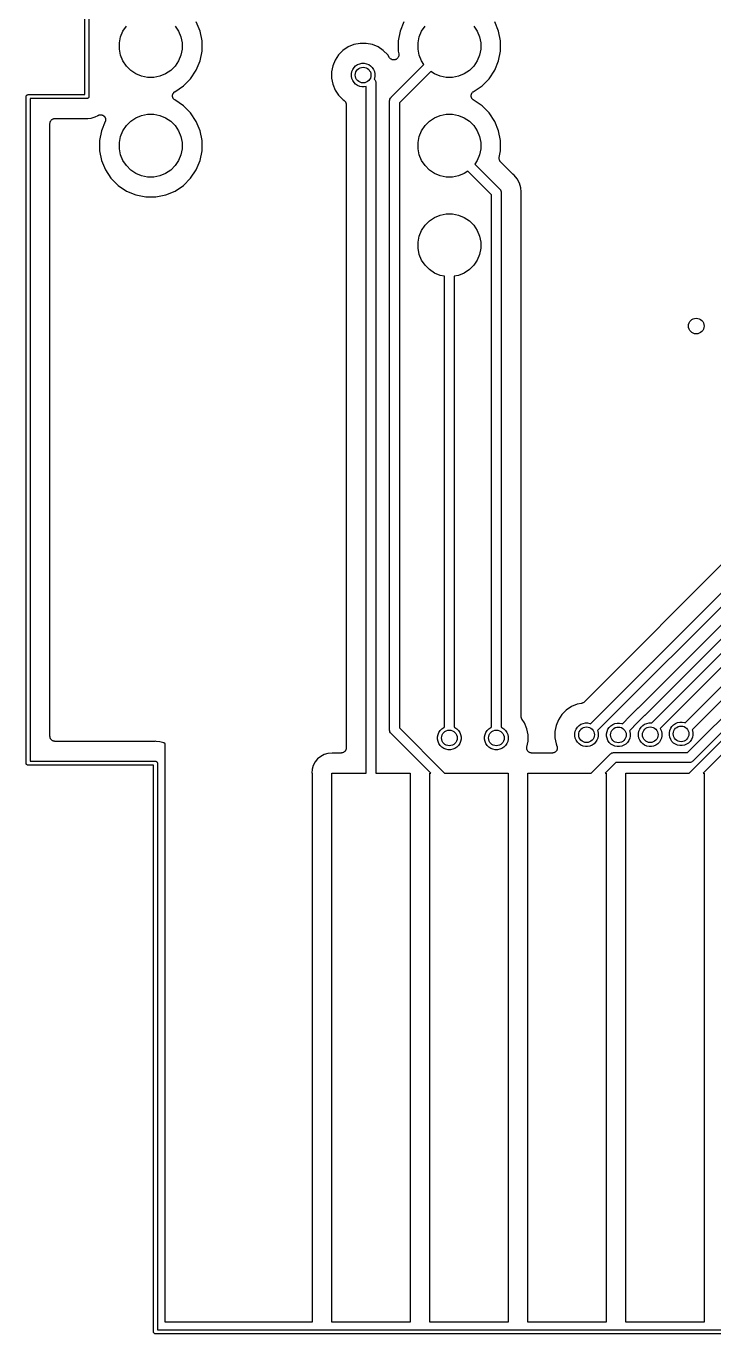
# Model space of a CAD drawing. Extents: x 3.61 to 7.55, y -5.8 to -3.38.
# Drawn here: x 3.606 to 4.297, y -5.803 to -4.49 of the extents above; entities that cross this region are included whole.
import ezdxf

# ---------------------------------------------------------------- set-up
doc = ezdxf.new("R2010")
doc.units = 0
doc.header["$MEASUREMENT"] = 0
doc.layers.add('BLACK', color=7, linetype='CONTINUOUS')

msp = doc.modelspace()

# ---------------------------------------------------------------- linework, layer by layer
at = {"layer": 'BLACK', "linetype": 'CONTINUOUS'}
for p, q in [((3.66535, -4.55906), (3.66535, -4.3249)), ((3.66929, -4.32677), (3.66929, -4.56093)), ((3.78101, -4.49522), (3.77713, -4.48584)), ((3.98586, -4.48584), (3.98198, -4.49522)), ((4.08101, -4.49522), (4.07713, -4.48584)), ((3.7, -4.50713), (3.70121, -4.50105)), ((3.70121, -4.50105), (3.70358, -4.49532)), ((3.70358, -4.49532), (3.70703, -4.49016)), ((3.75596, -4.49016), (3.75941, -4.49532)), ((3.75941, -4.49532), (3.76178, -4.50105)), ((3.76178, -4.50105), (3.76299, -4.50713)), ((3.78299, -4.50516), (3.78101, -4.49522)), ((3.98198, -4.49522), (3.98, -4.50516)), ((4, -4.50713), (4.00121, -4.50105)), ((4.00121, -4.50105), (4.00358, -4.49532)), ((4.00358, -4.49532), (4.00703, -4.49016)), ((4.05596, -4.49016), (4.05941, -4.49532)), ((4.05941, -4.49532), (4.06178, -4.50105)), ((4.06178, -4.50105), (4.06299, -4.50713)), ((4.08299, -4.50516), (4.08101, -4.49522)), ((3.7, -4.51334), (3.7, -4.50713)), ((3.70121, -4.51942), (3.7, -4.51334)), ((3.76299, -4.51334), (3.76178, -4.51942)), ((3.76299, -4.50713), (3.76299, -4.51334)), ((3.78101, -4.52526), (3.78299, -4.51531)), ((3.78299, -4.51531), (3.78299, -4.50516)), ((3.9246, -4.51466), (3.92017, -4.51909)), ((3.92981, -4.51118), (3.9246, -4.51466)), ((3.9356, -4.50878), (3.92981, -4.51118)), ((3.94175, -4.50756), (3.9356, -4.50878)), ((3.94801, -4.50756), (3.94175, -4.50756)), ((3.95416, -4.50878), (3.94801, -4.50756)), ((3.95995, -4.51118), (3.95416, -4.50878)), ((3.96516, -4.51466), (3.95995, -4.51118)), ((3.96959, -4.51909), (3.96516, -4.51466)), ((3.98, -4.50516), (3.98, -4.51531)), ((3.98, -4.51531), (3.98058, -4.51822)), ((4, -4.51334), (4, -4.50713)), ((4.00121, -4.51942), (4, -4.51334)), ((4.06299, -4.51334), (4.06178, -4.51942)), ((4.06299, -4.50713), (4.06299, -4.51334)), ((4.08101, -4.52526), (4.08299, -4.51531)), ((4.08299, -4.51531), (4.08299, -4.50516)), ((3.70358, -4.52516), (3.70121, -4.51942)), ((3.70703, -4.53031), (3.70358, -4.52516)), ((3.75941, -4.52516), (3.75596, -4.53031)), ((3.76178, -4.51942), (3.75941, -4.52516)), ((3.77713, -4.53463), (3.78101, -4.52526)), ((3.91669, -4.5243), (3.91429, -4.53009)), ((3.92017, -4.51909), (3.91669, -4.5243)), ((3.93735, -4.5302), (3.93929, -4.5289)), ((3.93929, -4.5289), (3.94144, -4.52801)), ((3.94144, -4.52801), (3.94372, -4.52756)), ((3.94372, -4.52756), (3.94605, -4.52756)), ((3.94605, -4.52756), (3.94833, -4.52801)), ((3.94833, -4.52801), (3.95048, -4.5289)), ((3.95048, -4.5289), (3.95241, -4.5302)), ((3.97152, -4.52198), (3.96959, -4.51909)), ((3.97183, -4.52235), (3.97152, -4.52198)), ((3.97213, -4.52272), (3.97183, -4.52235)), ((3.97213, -4.52273), (3.97213, -4.52272)), ((3.97214, -4.52273), (3.97213, -4.52273)), ((3.97251, -4.52304), (3.97214, -4.52273)), ((3.97288, -4.52335), (3.97251, -4.52304)), ((3.97289, -4.52335), (3.97288, -4.52335)), ((3.97331, -4.52358), (3.97289, -4.52335)), ((3.97289, -4.52335), (3.97289, -4.52335)), ((3.97307, -4.5617), (4.006, -4.52877)), ((3.97374, -4.52381), (3.97331, -4.52358)), ((3.97375, -4.52381), (3.97374, -4.52381)), ((3.9742, -4.52395), (3.97375, -4.52381)), ((3.97375, -4.52381), (3.97375, -4.52381)), ((3.97467, -4.5241), (3.9742, -4.52395)), ((3.97468, -4.5241), (3.97467, -4.5241)), ((3.97515, -4.52415), (3.97468, -4.5241)), ((3.97468, -4.5241), (3.97468, -4.5241)), ((3.97565, -4.5242), (3.97515, -4.52415)), ((3.97613, -4.52415), (3.97565, -4.5242)), ((3.97565, -4.5242), (3.97565, -4.5242)), ((3.97565, -4.5242), (3.97565, -4.5242)), ((3.97662, -4.52411), (3.97613, -4.52415)), ((3.97663, -4.52411), (3.97662, -4.52411)), ((3.97662, -4.52411), (3.97662, -4.52411)), ((3.97708, -4.52397), (3.97663, -4.52411)), ((3.97755, -4.52383), (3.97708, -4.52397)), ((3.97756, -4.52383), (3.97755, -4.52383)), ((3.97799, -4.5236), (3.97756, -4.52383)), ((3.97756, -4.52383), (3.97756, -4.52383)), ((3.97842, -4.52338), (3.97799, -4.5236)), ((3.97879, -4.52308), (3.97842, -4.52337)), ((3.97842, -4.52337), (3.97842, -4.52338)), ((3.97842, -4.52338), (3.97842, -4.52338)), ((3.97918, -4.52277), (3.97879, -4.52308)), ((3.97947, -4.52242), (3.97918, -4.52276)), ((3.97918, -4.52276), (3.97918, -4.52276)), ((3.97918, -4.52276), (3.97918, -4.52277)), ((3.9798, -4.52202), (3.97947, -4.52242)), ((3.97981, -4.52202), (3.9798, -4.52202)), ((3.98005, -4.52157), (3.97981, -4.52201)), ((3.97981, -4.52201), (3.97981, -4.52202)), ((3.98027, -4.52116), (3.98005, -4.52157)), ((3.98028, -4.52116), (3.98027, -4.52116)), ((3.98027, -4.52116), (3.98027, -4.52116)), ((3.98042, -4.52069), (3.98028, -4.52116)), ((3.98057, -4.52023), (3.98042, -4.52069)), ((3.98062, -4.51976), (3.98057, -4.52022)), ((3.98057, -4.52022), (3.98057, -4.52023)), ((3.98057, -4.52023), (3.98057, -4.52023)), ((3.98058, -4.51822), (3.98059, -4.51828)), ((3.98059, -4.51828), (3.98059, -4.51828)), ((3.98059, -4.51828), (3.98059, -4.51828)), ((3.98059, -4.51828), (3.98059, -4.51829)), ((3.98059, -4.51829), (3.98064, -4.51879)), ((3.98068, -4.51926), (3.98062, -4.51976)), ((3.98064, -4.51879), (3.98068, -4.51926)), ((3.98068, -4.51926), (3.98067, -4.51926)), ((3.98067, -4.51926), (3.98068, -4.51926)), ((4.00358, -4.52516), (4.00121, -4.51942)), ((4.006, -4.52877), (4.00358, -4.52516)), ((4.05941, -4.52516), (4.05596, -4.53031)), ((4.06178, -4.51942), (4.05941, -4.52516)), ((4.07713, -4.53463), (4.08101, -4.52526)), ((3.71142, -4.5347), (3.70703, -4.53031)), ((3.71658, -4.53815), (3.71142, -4.5347)), ((3.72231, -4.54052), (3.71658, -4.53815)), ((3.72839, -4.54173), (3.72231, -4.54052)), ((3.7346, -4.54173), (3.72839, -4.54173)), ((3.74068, -4.54052), (3.7346, -4.54173)), ((3.74642, -4.53815), (3.74068, -4.54052)), ((3.75157, -4.5347), (3.74642, -4.53815)), ((3.75596, -4.53031), (3.75157, -4.5347)), ((3.7715, -4.54306), (3.77713, -4.53463)), ((3.91429, -4.53009), (3.91307, -4.53624)), ((3.91307, -4.53624), (3.91307, -4.5425)), ((3.91307, -4.5425), (3.91429, -4.54865)), ((3.93307, -4.53821), (3.93352, -4.53592)), ((3.93307, -4.54053), (3.93307, -4.53821)), ((3.93352, -4.54282), (3.93307, -4.54053)), ((3.93352, -4.53592), (3.93442, -4.53378)), ((3.93442, -4.53378), (3.93571, -4.53184)), ((3.93571, -4.53184), (3.93735, -4.5302)), ((3.95241, -4.5302), (3.95406, -4.53184)), ((3.95406, -4.53184), (3.95535, -4.53378)), ((3.95535, -4.53378), (3.95624, -4.53592)), ((3.95624, -4.53592), (3.95669, -4.53821)), ((3.95669, -4.54053), (3.95624, -4.54282)), ((3.95669, -4.53821), (3.95669, -4.54053)), ((4.01296, -4.53573), (3.9813, -4.56739)), ((4.01658, -4.53815), (4.01296, -4.53573)), ((4.02231, -4.54052), (4.01658, -4.53815)), ((4.02839, -4.54173), (4.02231, -4.54052)), ((4.0346, -4.54173), (4.02839, -4.54173)), ((4.04068, -4.54052), (4.0346, -4.54173)), ((4.04642, -4.53815), (4.04068, -4.54052)), ((4.05157, -4.5347), (4.04642, -4.53815)), ((4.05596, -4.53031), (4.05157, -4.5347)), ((4.0715, -4.54306), (4.07713, -4.53463)), ((3.75558, -4.55608), (3.76432, -4.55024)), ((3.76432, -4.55024), (3.7715, -4.54306)), ((3.91429, -4.54865), (3.91669, -4.55444)), ((3.91669, -4.55444), (3.92017, -4.55965)), ((3.93442, -4.54496), (3.93352, -4.54282)), ((3.93571, -4.5469), (3.93442, -4.54496)), ((3.93735, -4.54854), (3.93571, -4.5469)), ((3.93929, -4.54984), (3.93735, -4.54854)), ((3.94144, -4.55073), (3.93929, -4.54984)), ((3.94372, -4.55118), (3.94144, -4.55073)), ((3.94605, -4.55118), (3.94372, -4.55118)), ((3.94783, -4.55082), (3.94605, -4.55118)), ((3.94783, -5.24016), (3.94783, -4.55082)), ((3.95624, -4.54282), (3.95596, -4.54349)), ((3.95596, -4.54349), (3.95606, -4.54359)), ((3.95606, -4.54359), (3.95625, -4.54375)), ((3.95625, -4.54375), (3.95641, -4.54393)), ((3.95641, -4.54393), (3.95687, -4.5445)), ((3.95687, -4.5445), (3.95724, -4.5452)), ((3.95724, -4.5452), (3.95732, -4.54535)), ((3.95732, -4.54535), (3.95761, -4.54628)), ((3.95761, -4.54628), (3.95768, -4.547)), ((3.95768, -4.547), (3.95768, -4.547)), ((3.95768, -4.547), (3.9577, -4.54724)), ((3.9577, -4.54724), (3.95768, -4.54748)), ((3.95768, -4.54748), (3.95768, -5.24016)), ((4.05558, -4.55608), (4.06432, -4.55024)), ((4.06432, -4.55024), (4.0715, -4.54306)), ((3.60629, -4.56102), (3.60633, -4.56064)), ((3.6063, -4.56112), (3.60629, -4.56102)), ((3.6063, -5.23022), (3.6063, -4.56112)), ((3.60633, -4.56064), (3.60644, -4.56027)), ((3.60644, -4.56027), (3.60662, -4.55992)), ((3.60662, -4.55992), (3.60687, -4.55962)), ((3.60687, -4.55962), (3.60717, -4.55938)), ((3.60717, -4.55938), (3.60751, -4.5592)), ((3.60751, -4.5592), (3.60788, -4.55908)), ((3.60788, -4.55908), (3.60817, -4.55906)), ((3.60817, -4.55906), (3.60827, -4.55905)), ((3.60827, -4.55905), (3.60836, -4.55906)), ((3.60836, -4.55906), (3.66535, -4.55906)), ((3.66723, -4.56299), (3.61024, -4.56299)), ((3.61024, -4.56299), (3.61024, -5.22835)), ((3.66732, -4.563), (3.66723, -4.56299)), ((3.66742, -4.56299), (3.66732, -4.563)), ((3.66771, -4.56296), (3.66742, -4.56299)), ((3.66808, -4.56285), (3.66771, -4.56296)), ((3.66842, -4.56267), (3.66808, -4.56285)), ((3.66872, -4.56242), (3.66842, -4.56267)), ((3.66897, -4.56212), (3.66872, -4.56242)), ((3.66915, -4.56178), (3.66897, -4.56212)), ((3.66926, -4.56141), (3.66915, -4.56178)), ((3.6693, -4.56102), (3.66926, -4.56141)), ((3.66929, -4.56093), (3.6693, -4.56102)), ((3.75336, -4.56019), (3.75341, -4.55972)), ((3.75336, -4.5602), (3.75336, -4.56019)), ((3.75336, -4.56021), (3.75336, -4.5602)), ((3.7534, -4.56069), (3.75336, -4.56021)), ((3.75344, -4.56116), (3.7534, -4.56069)), ((3.75341, -4.55972), (3.75346, -4.55924)), ((3.75345, -4.56117), (3.75344, -4.56116)), ((3.75345, -4.56119), (3.75345, -4.56117)), ((3.75358, -4.56164), (3.75345, -4.56119)), ((3.75346, -4.55922), (3.7536, -4.55877)), ((3.75346, -4.55923), (3.75346, -4.55922)), ((3.75346, -4.55924), (3.75346, -4.55923)), ((3.75372, -4.5621), (3.75358, -4.56164)), ((3.7536, -4.55877), (3.75374, -4.55831)), ((3.75372, -4.56211), (3.75372, -4.5621)), ((3.75372, -4.56212), (3.75372, -4.56211)), ((3.75395, -4.56254), (3.75372, -4.56212)), ((3.75374, -4.55831), (3.75375, -4.5583)), ((3.75375, -4.55829), (3.75398, -4.55787)), ((3.75375, -4.5583), (3.75375, -4.55829)), ((3.75416, -4.56296), (3.75395, -4.56254)), ((3.75398, -4.55787), (3.7542, -4.55745)), ((3.75417, -4.56297), (3.75416, -4.56296)), ((3.75418, -4.56298), (3.75417, -4.56297)), ((3.75447, -4.56335), (3.75418, -4.56298)), ((3.7542, -4.55745), (3.75421, -4.55744)), ((3.75421, -4.55744), (3.75422, -4.55743)), ((3.75422, -4.55743), (3.75452, -4.55706)), ((3.75477, -4.56373), (3.75447, -4.56335)), ((3.75452, -4.55706), (3.75482, -4.5567)), ((3.75478, -4.56373), (3.75477, -4.56373)), ((3.75479, -4.56374), (3.75478, -4.56373)), ((3.75515, -4.56404), (3.75479, -4.56374)), ((3.75482, -4.5567), (3.75483, -4.55669)), ((3.75483, -4.55669), (3.75484, -4.55668)), ((3.75484, -4.55668), (3.75521, -4.55638)), ((3.75552, -4.56435), (3.75515, -4.56404)), ((3.75521, -4.55638), (3.75558, -4.55608)), ((3.75554, -4.56437), (3.75552, -4.56435)), ((3.75558, -4.56439), (3.75554, -4.56437)), ((3.75554, -4.56437), (3.75554, -4.56437)), ((3.75554, -4.56437), (3.75554, -4.56437)), ((3.76432, -4.57024), (3.75558, -4.56439)), ((3.92017, -4.55965), (3.9246, -4.56408)), ((3.9246, -4.56408), (3.92561, -4.56475)), ((3.92561, -4.56475), (3.92563, -4.56476)), ((3.92563, -4.56476), (3.92563, -4.56477)), ((3.92563, -4.56477), (3.92563, -4.56477)), ((3.92563, -4.56477), (3.92567, -4.56479)), ((3.92567, -4.56479), (3.92603, -4.56509)), ((3.92603, -4.56509), (3.92638, -4.56539)), ((3.92638, -4.56539), (3.9264, -4.56541)), ((3.9264, -4.56541), (3.92642, -4.56542)), ((3.92642, -4.56542), (3.92671, -4.56578)), ((3.92671, -4.56578), (3.927, -4.56614)), ((3.927, -4.56614), (3.92701, -4.56617)), ((3.92701, -4.56617), (3.92703, -4.56618)), ((3.92703, -4.56618), (3.92724, -4.5666)), ((3.92724, -4.5666), (3.92746, -4.56701)), ((3.92746, -4.56701), (3.92746, -4.56703)), ((3.92746, -4.56703), (3.92748, -4.56705)), ((3.92748, -4.56705), (3.92761, -4.5675)), ((3.92761, -4.5675), (3.92774, -4.56794)), ((3.92774, -4.56794), (3.92774, -4.56796)), ((3.92774, -4.56796), (3.92775, -4.56799)), ((3.92775, -4.56799), (3.92779, -4.56845)), ((3.92779, -4.56845), (3.92783, -4.56891)), ((3.97143, -4.56535), (3.97146, -4.56511)), ((3.97146, -4.5656), (3.97143, -4.56535)), ((3.97146, -4.56511), (3.97153, -4.56439)), ((3.97146, -4.56511), (3.97146, -4.56511)), ((3.97146, -5.19661), (3.97146, -4.5656)), ((3.97153, -4.56439), (3.97181, -4.56346)), ((3.97181, -4.56346), (3.97227, -4.56261)), ((3.97227, -4.56261), (3.97288, -4.56186)), ((3.97288, -4.56186), (3.97307, -4.5617)), ((3.9813, -4.56739), (3.9813, -5.19481)), ((4.05336, -4.56019), (4.05341, -4.55972)), ((4.05336, -4.5602), (4.05336, -4.56019)), ((4.05336, -4.56021), (4.05336, -4.5602)), ((4.0534, -4.56069), (4.05336, -4.56021)), ((4.05344, -4.56116), (4.0534, -4.56069)), ((4.05341, -4.55972), (4.05346, -4.55924)), ((4.05345, -4.56117), (4.05344, -4.56116)), ((4.05345, -4.56119), (4.05345, -4.56117)), ((4.05358, -4.56164), (4.05345, -4.56119)), ((4.05346, -4.55922), (4.0536, -4.55877)), ((4.05346, -4.55923), (4.05346, -4.55922)), ((4.05346, -4.55924), (4.05346, -4.55923)), ((4.05372, -4.5621), (4.05358, -4.56164)), ((4.0536, -4.55877), (4.05374, -4.55831)), ((4.05372, -4.56211), (4.05372, -4.5621)), ((4.05372, -4.56212), (4.05372, -4.56211)), ((4.05395, -4.56254), (4.05372, -4.56212)), ((4.05374, -4.55831), (4.05375, -4.5583)), ((4.05375, -4.55829), (4.05398, -4.55787)), ((4.05375, -4.5583), (4.05375, -4.55829)), ((4.05416, -4.56296), (4.05395, -4.56254)), ((4.05398, -4.55787), (4.0542, -4.55745)), ((4.05417, -4.56297), (4.05416, -4.56296)), ((4.05418, -4.56298), (4.05417, -4.56297)), ((4.05447, -4.56335), (4.05418, -4.56298)), ((4.0542, -4.55745), (4.05421, -4.55744)), ((4.05421, -4.55744), (4.05422, -4.55743)), ((4.05422, -4.55743), (4.05452, -4.55706)), ((4.05477, -4.56373), (4.05447, -4.56335)), ((4.05452, -4.55706), (4.05482, -4.5567)), ((4.05478, -4.56373), (4.05477, -4.56373)), ((4.05479, -4.56374), (4.05478, -4.56373)), ((4.05515, -4.56404), (4.05479, -4.56374)), ((4.05482, -4.5567), (4.05483, -4.55669)), ((4.05483, -4.55669), (4.05484, -4.55668)), ((4.05484, -4.55668), (4.05521, -4.55638)), ((4.05552, -4.56435), (4.05515, -4.56404)), ((4.05521, -4.55638), (4.05558, -4.55608)), ((4.05554, -4.56437), (4.05552, -4.56435)), ((4.05558, -4.56439), (4.05554, -4.56437)), ((4.05554, -4.56437), (4.05554, -4.56437)), ((4.05554, -4.56437), (4.05554, -4.56437)), ((4.06432, -4.57024), (4.05558, -4.56439)), ((3.67163, -4.58267), (3.67577, -4.58142)), ((3.67577, -4.58142), (3.67876, -4.57982)), ((3.67876, -4.57982), (3.67882, -4.57979)), ((3.67882, -4.57979), (3.67904, -4.5797)), ((3.67904, -4.5797), (3.67925, -4.57959)), ((3.67925, -4.57959), (3.67949, -4.57952)), ((3.67949, -4.57952), (3.67973, -4.57943)), ((3.67973, -4.57943), (3.67996, -4.57938)), ((3.67996, -4.57938), (3.68019, -4.57932)), ((3.68019, -4.57932), (3.68044, -4.57929)), ((3.68044, -4.57929), (3.68069, -4.57925)), ((3.68069, -4.57925), (3.68093, -4.57925)), ((3.68093, -4.57925), (3.68116, -4.57923)), ((3.68116, -4.57923), (3.68141, -4.57926)), ((3.68141, -4.57926), (3.68166, -4.57926)), ((3.68166, -4.57926), (3.6819, -4.57931)), ((3.6819, -4.57931), (3.68213, -4.57933)), ((3.68213, -4.57933), (3.68237, -4.57941)), ((3.68237, -4.57941), (3.68262, -4.57946)), ((3.68262, -4.57946), (3.68284, -4.57955)), ((3.68284, -4.57955), (3.68306, -4.57962)), ((3.68306, -4.57962), (3.68328, -4.57974)), ((3.68328, -4.57974), (3.68352, -4.57984)), ((3.68352, -4.57984), (3.68371, -4.57998)), ((3.68371, -4.57998), (3.68392, -4.58009)), ((3.68392, -4.58009), (3.68411, -4.58025)), ((3.68411, -4.58025), (3.68432, -4.58039)), ((3.68432, -4.58039), (3.68449, -4.58056)), ((3.68449, -4.58056), (3.68467, -4.58071)), ((3.68467, -4.58071), (3.68483, -4.58091)), ((3.68483, -4.58091), (3.68501, -4.58109)), ((3.68501, -4.58109), (3.68514, -4.58129)), ((3.68514, -4.58129), (3.68529, -4.58147)), ((3.68529, -4.58147), (3.6854, -4.58169)), ((3.6854, -4.58169), (3.68554, -4.5819)), ((3.68554, -4.5819), (3.68563, -4.58212)), ((3.71658, -4.58232), (3.72231, -4.57995)), ((3.72231, -4.57995), (3.72839, -4.57874)), ((3.72839, -4.57874), (3.7346, -4.57874)), ((3.7346, -4.57874), (3.74068, -4.57995)), ((3.74068, -4.57995), (3.74642, -4.58232)), ((3.7715, -4.57741), (3.76432, -4.57024)), ((3.77713, -4.58584), (3.7715, -4.57741)), ((3.92783, -4.56891), (3.92783, -5.21504)), ((4.01658, -4.58232), (4.02231, -4.57995)), ((4.02231, -4.57995), (4.02839, -4.57874)), ((4.02839, -4.57874), (4.0346, -4.57874)), ((4.0346, -4.57874), (4.04068, -4.57995)), ((4.04068, -4.57995), (4.04642, -4.58232)), ((4.0715, -4.57741), (4.06432, -4.57024)), ((4.07713, -4.58584), (4.0715, -4.57741)), ((3.63024, -4.58792), (3.63029, -4.58745)), ((3.63024, -4.58796), (3.63024, -4.58792)), ((3.63024, -4.58799), (3.63024, -4.58796)), ((3.63024, -4.58796), (3.63024, -4.58796)), ((3.63024, -4.58796), (3.63024, -4.58796)), ((3.63024, -5.20335), (3.63024, -4.58799)), ((3.63029, -4.58745), (3.63034, -4.58699)), ((3.63034, -4.58697), (3.63035, -4.58695)), ((3.63034, -4.58699), (3.63034, -4.58697)), ((3.63035, -4.58695), (3.63049, -4.5865)), ((3.63049, -4.5865), (3.63063, -4.58605)), ((3.63063, -4.58605), (3.63064, -4.58604)), ((3.63064, -4.58602), (3.63087, -4.58561)), ((3.63064, -4.58604), (3.63064, -4.58602)), ((3.63087, -4.58561), (3.63109, -4.5852)), ((3.63109, -4.5852), (3.6311, -4.58518)), ((3.6311, -4.58518), (3.63111, -4.58517)), ((3.63111, -4.58517), (3.63141, -4.58481)), ((3.63141, -4.58481), (3.63171, -4.58444)), ((3.63171, -4.58444), (3.63173, -4.58443)), ((3.63173, -4.58443), (3.63174, -4.58442)), ((3.63174, -4.58442), (3.6321, -4.58413)), ((3.6321, -4.58413), (3.63247, -4.58383)), ((3.63247, -4.58383), (3.63248, -4.58382)), ((3.63248, -4.58382), (3.6325, -4.58381)), ((3.6325, -4.58381), (3.63292, -4.58359)), ((3.63292, -4.58359), (3.63333, -4.58337)), ((3.63333, -4.58337), (3.63335, -4.58336)), ((3.63335, -4.58336), (3.63336, -4.58336)), ((3.63336, -4.58336), (3.63381, -4.58322)), ((3.63381, -4.58322), (3.63427, -4.58309)), ((3.63427, -4.58309), (3.63428, -4.58309)), ((3.63428, -4.58309), (3.6343, -4.58308)), ((3.6343, -4.58308), (3.63477, -4.58304)), ((3.63477, -4.58304), (3.63524, -4.58299)), ((3.63524, -4.58299), (3.666, -4.58299)), ((3.666, -4.58299), (3.66607, -4.58299)), ((3.66607, -4.58299), (3.66628, -4.58302)), ((3.66628, -4.58302), (3.66649, -4.58302)), ((3.66649, -4.58302), (3.66732, -4.5831)), ((3.66732, -4.5831), (3.66816, -4.58302)), ((3.66816, -4.58302), (3.67163, -4.58267)), ((3.68574, -4.58614), (3.68198, -4.59522)), ((3.68563, -4.58212), (3.68574, -4.58233)), ((3.68574, -4.58233), (3.68582, -4.58257)), ((3.68581, -4.58592), (3.68574, -4.58614)), ((3.6859, -4.5857), (3.68581, -4.58592)), ((3.68582, -4.58257), (3.68591, -4.58281)), ((3.68595, -4.58545), (3.6859, -4.5857)), ((3.68591, -4.58281), (3.68596, -4.58304)), ((3.68602, -4.58521), (3.68595, -4.58545)), ((3.68596, -4.58304), (3.68602, -4.58327)), ((3.68602, -4.58327), (3.68605, -4.58352)), ((3.68604, -4.58497), (3.68602, -4.58521)), ((3.68609, -4.58474), (3.68604, -4.58497)), ((3.68605, -4.58352), (3.6861, -4.58377)), ((3.6861, -4.58377), (3.68609, -4.584)), ((3.68609, -4.584), (3.68612, -4.58424)), ((3.68612, -4.58424), (3.68609, -4.58449)), ((3.68609, -4.58449), (3.68609, -4.58474)), ((3.70358, -4.59532), (3.70703, -4.59016)), ((3.70703, -4.59016), (3.71142, -4.58577)), ((3.71142, -4.58577), (3.71658, -4.58232)), ((3.74642, -4.58232), (3.75157, -4.58577)), ((3.75157, -4.58577), (3.75596, -4.59016)), ((3.75596, -4.59016), (3.75941, -4.59532)), ((3.78101, -4.59522), (3.77713, -4.58584)), ((4.00358, -4.59532), (4.00703, -4.59016)), ((4.00703, -4.59016), (4.01142, -4.58577)), ((4.01142, -4.58577), (4.01658, -4.58232)), ((4.04642, -4.58232), (4.05157, -4.58577)), ((4.05157, -4.58577), (4.05596, -4.59016)), ((4.05596, -4.59016), (4.05941, -4.59532)), ((4.08101, -4.59522), (4.07713, -4.58584)), ((3.68198, -4.59522), (3.68, -4.60516)), ((3.68, -4.60516), (3.68, -4.61531)), ((3.7, -4.60713), (3.70121, -4.60105)), ((3.7, -4.61334), (3.7, -4.60713)), ((3.70121, -4.60105), (3.70358, -4.59532)), ((3.75941, -4.59532), (3.76178, -4.60105)), ((3.76178, -4.60105), (3.76299, -4.60713)), ((3.76299, -4.60713), (3.76299, -4.61334)), ((3.78299, -4.60516), (3.78101, -4.59522)), ((3.78299, -4.61531), (3.78299, -4.60516)), ((4, -4.60713), (4.00121, -4.60105)), ((4, -4.61334), (4, -4.60713)), ((4.00121, -4.60105), (4.00358, -4.59532)), ((4.05941, -4.59532), (4.06178, -4.60105)), ((4.06178, -4.60105), (4.06299, -4.60713)), ((4.06299, -4.60713), (4.06299, -4.61334)), ((4.08299, -4.60516), (4.08101, -4.59522)), ((4.08299, -4.61531), (4.08299, -4.60516)), ((3.68, -4.61531), (3.68198, -4.62526)), ((3.70121, -4.61942), (3.7, -4.61334)), ((3.70358, -4.62516), (3.70121, -4.61942)), ((3.76178, -4.61942), (3.75941, -4.62516)), ((3.76299, -4.61334), (3.76178, -4.61942)), ((3.78101, -4.62526), (3.78299, -4.61531)), ((4.00121, -4.61942), (4, -4.61334)), ((4.00358, -4.62516), (4.00121, -4.61942)), ((4.06178, -4.61942), (4.05941, -4.62516)), ((4.06299, -4.61334), (4.06178, -4.61942)), ((4.08166, -4.62201), (4.08299, -4.61531)), ((3.68198, -4.62526), (3.68586, -4.63463)), ((3.70703, -4.63031), (3.70358, -4.62516)), ((3.71142, -4.6347), (3.70703, -4.63031)), ((3.75596, -4.63031), (3.75157, -4.6347)), ((3.75941, -4.62516), (3.75596, -4.63031)), ((3.77713, -4.63463), (3.78101, -4.62526)), ((4.00703, -4.63031), (4.00358, -4.62516)), ((4.01142, -4.6347), (4.00703, -4.63031)), ((4.05941, -4.62516), (4.05699, -4.62877)), ((4.05699, -4.62877), (4.08205, -4.65383)), ((4.08156, -4.62294), (4.08161, -4.62248)), ((4.08156, -4.62296), (4.08156, -4.62294)), ((4.08156, -4.62298), (4.08156, -4.62296)), ((4.08161, -4.62345), (4.08156, -4.62298)), ((4.08161, -4.62248), (4.08166, -4.62201)), ((4.08165, -4.62391), (4.08161, -4.62345)), ((4.08165, -4.62393), (4.08165, -4.62391)), ((4.08166, -4.62395), (4.08165, -4.62393)), ((4.08179, -4.6244), (4.08166, -4.62395)), ((4.08192, -4.62484), (4.08179, -4.6244)), ((4.08193, -4.62487), (4.08192, -4.62484)), ((4.08194, -4.62489), (4.08193, -4.62487)), ((4.08216, -4.6253), (4.08194, -4.62489)), ((4.08237, -4.62571), (4.08216, -4.6253)), ((4.08238, -4.62573), (4.08237, -4.62571)), ((4.0824, -4.62575), (4.08238, -4.62573)), ((4.08269, -4.62611), (4.0824, -4.62575)), ((4.08298, -4.62647), (4.08269, -4.62611)), ((4.08301, -4.62651), (4.08298, -4.62647)), ((4.08303, -4.62652), (4.08301, -4.62651)), ((4.08301, -4.62651), (4.08301, -4.62651)), ((4.08301, -4.62651), (4.08301, -4.62651)), ((4.09532, -4.63882), (4.08303, -4.62652)), ((3.68586, -4.63463), (3.6915, -4.64306)), ((3.6915, -4.64306), (3.69867, -4.65024)), ((3.71658, -4.63815), (3.71142, -4.6347)), ((3.72231, -4.64052), (3.71658, -4.63815)), ((3.72839, -4.64173), (3.72231, -4.64052)), ((3.7346, -4.64173), (3.72839, -4.64173)), ((3.74068, -4.64052), (3.7346, -4.64173)), ((3.74642, -4.63815), (3.74068, -4.64052)), ((3.75157, -4.6347), (3.74642, -4.63815)), ((3.76432, -4.65024), (3.7715, -4.64306)), ((3.7715, -4.64306), (3.77713, -4.63463)), ((4.01658, -4.63815), (4.01142, -4.6347)), ((4.02231, -4.64052), (4.01658, -4.63815)), ((4.02839, -4.64173), (4.02231, -4.64052)), ((4.0346, -4.64173), (4.02839, -4.64173)), ((4.04068, -4.64052), (4.0346, -4.64173)), ((4.04642, -4.63815), (4.04068, -4.64052)), ((4.05003, -4.63573), (4.04642, -4.63815)), ((4.07382, -4.65952), (4.05003, -4.63573)), ((4.09549, -4.63895), (4.09532, -4.63882)), ((4.09563, -4.6391), (4.09549, -4.63895)), ((4.09569, -4.63915), (4.09563, -4.6391)), ((4.09645, -4.63977), (4.09569, -4.63915)), ((4.09956, -4.64357), (4.09645, -4.63977)), ((4.10188, -4.6479), (4.09956, -4.64357)), ((3.69867, -4.65024), (3.7071, -4.65587)), ((3.7071, -4.65587), (3.71648, -4.65975)), ((3.71648, -4.65975), (3.72642, -4.66173)), ((3.73657, -4.66173), (3.74652, -4.65975)), ((3.74652, -4.65975), (3.75589, -4.65587)), ((3.75589, -4.65587), (3.76432, -4.65024)), ((4.07382, -5.19417), (4.07382, -4.65952)), ((4.08205, -4.65383), (4.08224, -4.65398)), ((4.08224, -4.65398), (4.08239, -4.65417)), ((4.08239, -4.65417), (4.08239, -4.65417)), ((4.08239, -4.65417), (4.08269, -4.65454)), ((4.08269, -4.65454), (4.08285, -4.65473)), ((4.08285, -4.65473), (4.08331, -4.65559)), ((4.08331, -4.65559), (4.08359, -4.65652)), ((4.08359, -4.65652), (4.08366, -4.65724)), ((4.08366, -4.65724), (4.08366, -4.65724)), ((4.08366, -4.65724), (4.08369, -4.65748)), ((4.08369, -4.65748), (4.08366, -4.65772)), ((4.08366, -4.65772), (4.08366, -5.19417)), ((4.1033, -4.6526), (4.10188, -4.6479)), ((4.10369, -4.6565), (4.1033, -4.6526)), ((4.10366, -4.65888), (4.10369, -4.65867)), ((4.10366, -4.65895), (4.10366, -4.65888)), ((4.10366, -5.18344), (4.10366, -4.65895)), ((4.10378, -4.65748), (4.10369, -4.6565)), ((4.10369, -4.6565), (4.10369, -4.6565)), ((4.10369, -4.65846), (4.10378, -4.65748)), ((4.10369, -4.65867), (4.10369, -4.65846)), ((3.72642, -4.66173), (3.73657, -4.66173)), ((4.00703, -4.69016), (4.01142, -4.68577)), ((4.01142, -4.68577), (4.01658, -4.68232)), ((4.01658, -4.68232), (4.02231, -4.67995)), ((4.02231, -4.67995), (4.02839, -4.67874)), ((4.02839, -4.67874), (4.0346, -4.67874)), ((4.0346, -4.67874), (4.04068, -4.67995)), ((4.04068, -4.67995), (4.04642, -4.68232)), ((4.04642, -4.68232), (4.05157, -4.68577)), ((4.05157, -4.68577), (4.05596, -4.69016)), ((4.00121, -4.70105), (4.00358, -4.69532)), ((4.00358, -4.69532), (4.00703, -4.69016)), ((4.05596, -4.69016), (4.05941, -4.69532)), ((4.05941, -4.69532), (4.06178, -4.70105)), ((4, -4.70713), (4.00121, -4.70105)), ((4, -4.71334), (4, -4.70713)), ((4.06178, -4.70105), (4.06299, -4.70713)), ((4.06299, -4.70713), (4.06299, -4.71334)), ((4.00121, -4.71942), (4, -4.71334)), ((4.00358, -4.72516), (4.00121, -4.71942)), ((4.00703, -4.73031), (4.00358, -4.72516)), ((4.05941, -4.72516), (4.05596, -4.73031)), ((4.06178, -4.71942), (4.05941, -4.72516)), ((4.06299, -4.71334), (4.06178, -4.71942)), ((4.01142, -4.7347), (4.00703, -4.73031)), ((4.01658, -4.73815), (4.01142, -4.7347)), ((4.02231, -4.74052), (4.01658, -4.73815)), ((4.04642, -4.73815), (4.04068, -4.74052)), ((4.05157, -4.7347), (4.04642, -4.73815)), ((4.05596, -4.73031), (4.05157, -4.7347)), ((4.02657, -4.74137), (4.02231, -4.74052)), ((4.02657, -5.19417), (4.02657, -4.74137)), ((4.04068, -4.74052), (4.03642, -4.74137)), ((4.03642, -4.74137), (4.03642, -5.19417)), ((4.32007, -5.01565), (4.16686, -5.16887)), ((4.17341, -5.1906), (4.34154, -5.02247)), ((4.34977, -5.02816), (4.18037, -5.19756)), ((4.22153, -5.17463), (4.35738, -5.03878)), ((4.27069, -5.21963), (4.45346, -5.03686)), ((4.27257, -5.24016), (4.48102, -5.0317)), ((4.46361, -5.04063), (4.27638, -5.22786)), ((4.48771, -5.03893), (4.28649, -5.24016)), ((4.36561, -5.04447), (4.22782, -5.18225)), ((4.2347, -5.18991), (4.37322, -5.05139)), ((4.38145, -5.05708), (4.24325, -5.19529)), ((4.27282, -5.18535), (4.39665, -5.06152)), ((4.40488, -5.06721), (4.27978, -5.19231)), ((4.16001, -5.17109), (4.15422, -5.17349)), ((4.1643, -5.17024), (4.16001, -5.17109)), ((4.16474, -5.1701), (4.1643, -5.17024)), ((4.16518, -5.16997), (4.16474, -5.1701)), ((4.1652, -5.16996), (4.16518, -5.16997)), ((4.16523, -5.16995), (4.1652, -5.16996)), ((4.16564, -5.16974), (4.16523, -5.16995)), ((4.16604, -5.16953), (4.16564, -5.16974)), ((4.16607, -5.16951), (4.16604, -5.16953)), ((4.16609, -5.16949), (4.16607, -5.16951)), ((4.16645, -5.1692), (4.16609, -5.16949)), ((4.16681, -5.16892), (4.16645, -5.1692)), ((4.16685, -5.16888), (4.16681, -5.16892)), ((4.16686, -5.16887), (4.16685, -5.16888)), ((4.16685, -5.16888), (4.16685, -5.16888)), ((4.16685, -5.16888), (4.16685, -5.16888)), ((4.10371, -5.18389), (4.10366, -5.18344)), ((4.10375, -5.18435), (4.10371, -5.18389)), ((4.10375, -5.18438), (4.10375, -5.18435)), ((4.10376, -5.18441), (4.10375, -5.18438)), ((4.10389, -5.18485), (4.10376, -5.18441)), ((4.10402, -5.18529), (4.10389, -5.18485)), ((4.10403, -5.18531), (4.10402, -5.18529)), ((4.10404, -5.18534), (4.10403, -5.18531)), ((4.10425, -5.18575), (4.10404, -5.18534)), ((4.10447, -5.18616), (4.10425, -5.18575)), ((4.14458, -5.1814), (4.1411, -5.18661)), ((4.14901, -5.17697), (4.14458, -5.1814)), ((4.15422, -5.17349), (4.14901, -5.17697)), ((4.2098, -5.18608), (4.22024, -5.17564)), ((4.22654, -5.18326), (4.21743, -5.19237)), ((4.22024, -5.17564), (4.2204, -5.17545)), ((4.2204, -5.17545), (4.22094, -5.17501)), ((4.22094, -5.17501), (4.22115, -5.17483)), ((4.22115, -5.17483), (4.22153, -5.17463)), ((4.22692, -5.18306), (4.22654, -5.18326)), ((4.22767, -5.18244), (4.22692, -5.18306)), ((4.22782, -5.18225), (4.22767, -5.18244)), ((4.26843, -5.18974), (4.27282, -5.18535)), ((4.27282, -5.18535), (4.27282, -5.18535)), ((3.97143, -5.19685), (3.97146, -5.19661)), ((3.97146, -5.19709), (3.97143, -5.19685)), ((3.9715, -5.19757), (3.97146, -5.19709)), ((3.97153, -5.19782), (3.9715, -5.19757)), ((3.97181, -5.19874), (3.97153, -5.19782)), ((3.97227, -5.1996), (3.97181, -5.19874)), ((3.9813, -5.19481), (4.02664, -5.24016)), ((4.02103, -5.19932), (4.02232, -5.19739)), ((4.02232, -5.19739), (4.02397, -5.19574)), ((4.02397, -5.19574), (4.0259, -5.19445)), ((4.0259, -5.19445), (4.02657, -5.19417)), ((4.03642, -5.19417), (4.03709, -5.19445)), ((4.03709, -5.19445), (4.03903, -5.19574)), ((4.03903, -5.19574), (4.04067, -5.19739)), ((4.04067, -5.19739), (4.04196, -5.19932)), ((4.06827, -5.19932), (4.06957, -5.19739)), ((4.06957, -5.19739), (4.07121, -5.19574)), ((4.07121, -5.19574), (4.07315, -5.19445)), ((4.07315, -5.19445), (4.07382, -5.19417)), ((4.08366, -5.19417), (4.08433, -5.19445)), ((4.08433, -5.19445), (4.08627, -5.19574)), ((4.08627, -5.19574), (4.08791, -5.19739)), ((4.08791, -5.19739), (4.08921, -5.19932)), ((4.1045, -5.1862), (4.10447, -5.18616)), ((4.1045, -5.18621), (4.1045, -5.1862)), ((4.1045, -5.1862), (4.1045, -5.1862)), ((4.1045, -5.1862), (4.1045, -5.1862)), ((4.10693, -5.18985), (4.1045, -5.18621)), ((4.10933, -5.19564), (4.10693, -5.18985)), ((4.11055, -5.20178), (4.10933, -5.19564)), ((4.1387, -5.1924), (4.13748, -5.19854)), ((4.13748, -5.19854), (4.13748, -5.20481)), ((4.1411, -5.18661), (4.1387, -5.1924)), ((4.15748, -5.20051), (4.15793, -5.19823)), ((4.15793, -5.19823), (4.15882, -5.19608)), ((4.15882, -5.19608), (4.16012, -5.19415)), ((4.16012, -5.19415), (4.16176, -5.1925)), ((4.16176, -5.1925), (4.1637, -5.19121)), ((4.1637, -5.19121), (4.16585, -5.19032)), ((4.16585, -5.19032), (4.16813, -5.18987)), ((4.16813, -5.18987), (4.17045, -5.18987)), ((4.17045, -5.18987), (4.17274, -5.19032)), ((4.17274, -5.19032), (4.17341, -5.1906)), ((4.18037, -5.19756), (4.18065, -5.19823)), ((4.18065, -5.19823), (4.1811, -5.20051)), ((4.18949, -5.20065), (4.18994, -5.19837)), ((4.18994, -5.19837), (4.19083, -5.19622)), ((4.19083, -5.19622), (4.19213, -5.19429)), ((4.19213, -5.19429), (4.19377, -5.19264)), ((4.19377, -5.19264), (4.19571, -5.19135)), ((4.19571, -5.19135), (4.19786, -5.19046)), ((4.19786, -5.19046), (4.20014, -5.19001)), ((4.20014, -5.19001), (4.20246, -5.19001)), ((4.20246, -5.19001), (4.20475, -5.19046)), ((4.20475, -5.19046), (4.20542, -5.19074)), ((4.20542, -5.19074), (4.20879, -5.18736)), ((4.20879, -5.18736), (4.209, -5.18698)), ((4.209, -5.18698), (4.20961, -5.18623)), ((4.20961, -5.18623), (4.2098, -5.18608)), ((4.21642, -5.19366), (4.21238, -5.1977)), ((4.21238, -5.1977), (4.21266, -5.19837)), ((4.21266, -5.19837), (4.21311, -5.20065)), ((4.21661, -5.1935), (4.21642, -5.19366)), ((4.21689, -5.19315), (4.21661, -5.1935)), ((4.21722, -5.19275), (4.21689, -5.19315)), ((4.21743, -5.19237), (4.21722, -5.19275)), ((4.2215, -5.20051), (4.22195, -5.19823)), ((4.22195, -5.19823), (4.22284, -5.19608)), ((4.22284, -5.19608), (4.22414, -5.19415)), ((4.22414, -5.19415), (4.22578, -5.1925)), ((4.22578, -5.1925), (4.22771, -5.19121)), ((4.22771, -5.19121), (4.22986, -5.19032)), ((4.22986, -5.19032), (4.23215, -5.18987)), ((4.23215, -5.18987), (4.23447, -5.18987)), ((4.23447, -5.18987), (4.2347, -5.18991)), ((4.24325, -5.19529), (4.24378, -5.19608)), ((4.24378, -5.19608), (4.24467, -5.19823)), ((4.24467, -5.19823), (4.24512, -5.20051)), ((4.25251, -5.19965), (4.25296, -5.19737)), ((4.25296, -5.19737), (4.25385, -5.19522)), ((4.25385, -5.19522), (4.25514, -5.19329)), ((4.25514, -5.19329), (4.25679, -5.19164)), ((4.25679, -5.19164), (4.25872, -5.19035)), ((4.25872, -5.19035), (4.26087, -5.18946)), ((4.26087, -5.18946), (4.26315, -5.189)), ((4.26315, -5.189), (4.26548, -5.189)), ((4.26548, -5.189), (4.26776, -5.18946)), ((4.26776, -5.18946), (4.26843, -5.18974)), ((4.27978, -5.19231), (4.27539, -5.1967)), ((4.27539, -5.1967), (4.27567, -5.19737)), ((4.27567, -5.19737), (4.27613, -5.19965)), ((4.27978, -5.19231), (4.27978, -5.19231)), ((3.63028, -5.20382), (3.63024, -5.20335)), ((3.63032, -5.20428), (3.63028, -5.20382)), ((3.63033, -5.2043), (3.63032, -5.20428)), ((3.63033, -5.20432), (3.63033, -5.2043)), ((3.63047, -5.20477), (3.63033, -5.20432)), ((3.6306, -5.20522), (3.63047, -5.20477)), ((3.63061, -5.20524), (3.6306, -5.20522)), ((3.63061, -5.20525), (3.63061, -5.20524)), ((3.63083, -5.20567), (3.63061, -5.20525)), ((3.63105, -5.20608), (3.63083, -5.20567)), ((3.63106, -5.2061), (3.63105, -5.20608)), ((3.63107, -5.20611), (3.63106, -5.2061)), ((3.63137, -5.20648), (3.63107, -5.20611)), ((3.63166, -5.20684), (3.63137, -5.20648)), ((3.63168, -5.20686), (3.63166, -5.20684)), ((3.63169, -5.20687), (3.63168, -5.20686)), ((3.63205, -5.20717), (3.63169, -5.20687)), ((3.63241, -5.20747), (3.63205, -5.20717)), ((3.63243, -5.20748), (3.63241, -5.20747)), ((3.63244, -5.20749), (3.63243, -5.20748)), ((3.63285, -5.20772), (3.63244, -5.20749)), ((3.63327, -5.20794), (3.63285, -5.20772)), ((3.63328, -5.20795), (3.63327, -5.20794)), ((3.6333, -5.20796), (3.63328, -5.20795)), ((3.63375, -5.20809), (3.6333, -5.20796)), ((3.6342, -5.20824), (3.63375, -5.20809)), ((3.63421, -5.20824), (3.6342, -5.20824)), ((3.63423, -5.20824), (3.63421, -5.20824)), ((3.6347, -5.20829), (3.63423, -5.20824)), ((3.63517, -5.20835), (3.6347, -5.20829)), ((3.6352, -5.20835), (3.63517, -5.20835)), ((3.63524, -5.20835), (3.6352, -5.20835)), ((3.6352, -5.20835), (3.6352, -5.20835)), ((3.6352, -5.20835), (3.6352, -5.20835)), ((3.7349, -5.20835), (3.63524, -5.20835)), ((3.73511, -5.20833), (3.7349, -5.20835)), ((3.73532, -5.20833), (3.73511, -5.20833)), ((3.73539, -5.20832), (3.73532, -5.20833)), ((3.73622, -5.20824), (3.73539, -5.20832)), ((3.73706, -5.20832), (3.73622, -5.20824)), ((3.74053, -5.20866), (3.73706, -5.20832)), ((3.74467, -5.20992), (3.74053, -5.20866)), ((3.74606, -5.21067), (3.74467, -5.20992)), ((3.74606, -5.24016), (3.74606, -5.21067)), ((3.97272, -5.20015), (3.97227, -5.1996)), ((3.97288, -5.20035), (3.97272, -5.20015)), ((3.97307, -5.2005), (3.97288, -5.20035)), ((4.01273, -5.24016), (3.97307, -5.2005)), ((4.01969, -5.20375), (4.02014, -5.20147)), ((4.01969, -5.20608), (4.01969, -5.20375)), ((4.02014, -5.20836), (4.01969, -5.20608)), ((4.02014, -5.20147), (4.02103, -5.19932)), ((4.02103, -5.21051), (4.02014, -5.20836)), ((4.02232, -5.21244), (4.02103, -5.21051)), ((4.04196, -5.21051), (4.04067, -5.21244)), ((4.04196, -5.19932), (4.04285, -5.20147)), ((4.04285, -5.20836), (4.04196, -5.21051)), ((4.04285, -5.20147), (4.04331, -5.20375)), ((4.04331, -5.20608), (4.04285, -5.20836)), ((4.04331, -5.20375), (4.04331, -5.20608)), ((4.06693, -5.20375), (4.06738, -5.20147)), ((4.06693, -5.20608), (4.06693, -5.20375)), ((4.06738, -5.20836), (4.06693, -5.20608)), ((4.06738, -5.20147), (4.06827, -5.19932)), ((4.06827, -5.21051), (4.06738, -5.20836)), ((4.06957, -5.21244), (4.06827, -5.21051)), ((4.08921, -5.21051), (4.08791, -5.21244)), ((4.08921, -5.19932), (4.0901, -5.20147)), ((4.0901, -5.20836), (4.08921, -5.21051)), ((4.0901, -5.20147), (4.09055, -5.20375)), ((4.09055, -5.20608), (4.0901, -5.20836)), ((4.09055, -5.20375), (4.09055, -5.20608)), ((4.10935, -5.21406), (4.11055, -5.20805)), ((4.11055, -5.20805), (4.11055, -5.20178)), ((4.13748, -5.20481), (4.1387, -5.21096)), ((4.1387, -5.21096), (4.1396, -5.21312)), ((4.15748, -5.20284), (4.15748, -5.20051)), ((4.15793, -5.20512), (4.15748, -5.20284)), ((4.15882, -5.20727), (4.15793, -5.20512)), ((4.16012, -5.20921), (4.15882, -5.20727)), ((4.16176, -5.21085), (4.16012, -5.20921)), ((4.1637, -5.21214), (4.16176, -5.21085)), ((4.17682, -5.21085), (4.17489, -5.21214)), ((4.17847, -5.20921), (4.17682, -5.21085)), ((4.17976, -5.20727), (4.17847, -5.20921)), ((4.18065, -5.20512), (4.17976, -5.20727)), ((4.1811, -5.20284), (4.18065, -5.20512)), ((4.1811, -5.20051), (4.1811, -5.20284)), ((4.18949, -5.20298), (4.18949, -5.20065)), ((4.18994, -5.20526), (4.18949, -5.20298)), ((4.19083, -5.20741), (4.18994, -5.20526)), ((4.19213, -5.20935), (4.19083, -5.20741)), ((4.19377, -5.21099), (4.19213, -5.20935)), ((4.19571, -5.21228), (4.19377, -5.21099)), ((4.20883, -5.21099), (4.20689, -5.21228)), ((4.21047, -5.20935), (4.20883, -5.21099)), ((4.21177, -5.20741), (4.21047, -5.20935)), ((4.21266, -5.20526), (4.21177, -5.20741)), ((4.21311, -5.20298), (4.21266, -5.20526)), ((4.21311, -5.20065), (4.21311, -5.20298)), ((4.2215, -5.20284), (4.2215, -5.20051)), ((4.22195, -5.20512), (4.2215, -5.20284)), ((4.22284, -5.20727), (4.22195, -5.20512)), ((4.22414, -5.20921), (4.22284, -5.20727)), ((4.22578, -5.21085), (4.22414, -5.20921)), ((4.22771, -5.21214), (4.22578, -5.21085)), ((4.24084, -5.21085), (4.2389, -5.21214)), ((4.24248, -5.20921), (4.24084, -5.21085)), ((4.24378, -5.20727), (4.24248, -5.20921)), ((4.24467, -5.20512), (4.24378, -5.20727)), ((4.24512, -5.20284), (4.24467, -5.20512)), ((4.24512, -5.20051), (4.24512, -5.20284)), ((4.25251, -5.20198), (4.25251, -5.19965)), ((4.25296, -5.20426), (4.25251, -5.20198)), ((4.25385, -5.20641), (4.25296, -5.20426)), ((4.25514, -5.20834), (4.25385, -5.20641)), ((4.25679, -5.20999), (4.25514, -5.20834)), ((4.25872, -5.21128), (4.25679, -5.20999)), ((4.26087, -5.21217), (4.25872, -5.21128)), ((4.26991, -5.21128), (4.26776, -5.21217)), ((4.27185, -5.20999), (4.26991, -5.21128)), ((4.27349, -5.20834), (4.27185, -5.20999)), ((4.27478, -5.20641), (4.27349, -5.20834)), ((4.27567, -5.20426), (4.27478, -5.20641)), ((4.27613, -5.20198), (4.27567, -5.20426)), ((4.27613, -5.19965), (4.27613, -5.20198)), ((3.90222, -5.22345), (3.89918, -5.22595)), ((3.9057, -5.22159), (3.90222, -5.22345)), ((3.90946, -5.22045), (3.9057, -5.22159)), ((3.91363, -5.22004), (3.90946, -5.22045)), ((3.92283, -5.22004), (3.91363, -5.22004)), ((3.9233, -5.21999), (3.92283, -5.22004)), ((3.92377, -5.21995), (3.9233, -5.21999)), ((3.92379, -5.21994), (3.92377, -5.21995)), ((3.92381, -5.21994), (3.92379, -5.21994)), ((3.92426, -5.21981), (3.92381, -5.21994)), ((3.92471, -5.21967), (3.92426, -5.21981)), ((3.92472, -5.21966), (3.92471, -5.21967)), ((3.92474, -5.21966), (3.92472, -5.21966)), ((3.92516, -5.21944), (3.92474, -5.21966)), ((3.92557, -5.21922), (3.92516, -5.21944)), ((3.92559, -5.21921), (3.92557, -5.21922)), ((3.9256, -5.2192), (3.92559, -5.21921)), ((3.92597, -5.2189), (3.9256, -5.2192)), ((3.92633, -5.21861), (3.92597, -5.2189)), ((3.92634, -5.2186), (3.92633, -5.21861)), ((3.92636, -5.21858), (3.92634, -5.2186)), ((3.92666, -5.21822), (3.92636, -5.21858)), ((3.92696, -5.21786), (3.92666, -5.21822)), ((3.92697, -5.21785), (3.92696, -5.21786)), ((3.92698, -5.21783), (3.92697, -5.21785)), ((3.92721, -5.21741), (3.92698, -5.21783)), ((3.92743, -5.21701), (3.92721, -5.21741)), ((3.92744, -5.21699), (3.92743, -5.21701)), ((3.92758, -5.21652), (3.92744, -5.21697)), ((3.92744, -5.21697), (3.92744, -5.21699)), ((3.92773, -5.21608), (3.92758, -5.21652)), ((3.92778, -5.21558), (3.92773, -5.21604)), ((3.92773, -5.21604), (3.92773, -5.21606)), ((3.92773, -5.21606), (3.92773, -5.21608)), ((3.92783, -5.21511), (3.92778, -5.21558)), ((3.92783, -5.21504), (3.92783, -5.21507)), ((3.92783, -5.21507), (3.92783, -5.21507)), ((3.92783, -5.21507), (3.92783, -5.21507)), ((3.92783, -5.21507), (3.92783, -5.21511)), ((4.02397, -5.21409), (4.02232, -5.21244)), ((4.0259, -5.21538), (4.02397, -5.21409)), ((4.02805, -5.21627), (4.0259, -5.21538)), ((4.03033, -5.21673), (4.02805, -5.21627)), ((4.03266, -5.21673), (4.03033, -5.21673)), ((4.03494, -5.21627), (4.03266, -5.21673)), ((4.03709, -5.21538), (4.03494, -5.21627)), ((4.03903, -5.21409), (4.03709, -5.21538)), ((4.04067, -5.21244), (4.03903, -5.21409)), ((4.07121, -5.21409), (4.06957, -5.21244)), ((4.07315, -5.21538), (4.07121, -5.21409)), ((4.07529, -5.21627), (4.07315, -5.21538)), ((4.07758, -5.21673), (4.07529, -5.21627)), ((4.0799, -5.21673), (4.07758, -5.21673)), ((4.08219, -5.21627), (4.0799, -5.21673)), ((4.08433, -5.21538), (4.08219, -5.21627)), ((4.08627, -5.21409), (4.08433, -5.21538)), ((4.08791, -5.21244), (4.08627, -5.21409)), ((4.10926, -5.215), (4.10931, -5.21453)), ((4.10926, -5.21502), (4.10926, -5.215)), ((4.10926, -5.21503), (4.10926, -5.21502)), ((4.1093, -5.2155), (4.10926, -5.21503)), ((4.10935, -5.21597), (4.1093, -5.2155)), ((4.10931, -5.21453), (4.10935, -5.21406)), ((4.10935, -5.21599), (4.10935, -5.21597)), ((4.10935, -5.216), (4.10935, -5.21599)), ((4.10949, -5.21646), (4.10935, -5.216)), ((4.10962, -5.21691), (4.10949, -5.21646)), ((4.10963, -5.21692), (4.10962, -5.21691)), ((4.10963, -5.21694), (4.10963, -5.21692)), ((4.10986, -5.21736), (4.10963, -5.21694)), ((4.11008, -5.21777), (4.10986, -5.21736)), ((4.11008, -5.21779), (4.11008, -5.21777)), ((4.11009, -5.2178), (4.11008, -5.21779)), ((4.11039, -5.21817), (4.11009, -5.2178)), ((4.11069, -5.21853), (4.11039, -5.21817)), ((4.1107, -5.21854), (4.11069, -5.21853)), ((4.11071, -5.21856), (4.1107, -5.21854)), ((4.11107, -5.21886), (4.11071, -5.21856)), ((4.11143, -5.21916), (4.11107, -5.21886)), ((4.11145, -5.21917), (4.11143, -5.21916)), ((4.11146, -5.21918), (4.11145, -5.21917)), ((4.11188, -5.21941), (4.11146, -5.21918)), ((4.11229, -5.21963), (4.11188, -5.21941)), ((4.1123, -5.21964), (4.11229, -5.21963)), ((4.11232, -5.21964), (4.1123, -5.21964)), ((4.11277, -5.21978), (4.11232, -5.21964)), ((4.11322, -5.21993), (4.11277, -5.21978)), ((4.11323, -5.21993), (4.11322, -5.21993)), ((4.11325, -5.21993), (4.11323, -5.21993)), ((4.11372, -5.21998), (4.11325, -5.21993)), ((4.11419, -5.22004), (4.11372, -5.21998)), ((4.11422, -5.22004), (4.11419, -5.22004)), ((4.11426, -5.22004), (4.11422, -5.22004)), ((4.11422, -5.22004), (4.11422, -5.22004)), ((4.11422, -5.22004), (4.11422, -5.22004)), ((4.13498, -5.22004), (4.11426, -5.22004)), ((4.13545, -5.21999), (4.13498, -5.22004)), ((4.13593, -5.21995), (4.13545, -5.21999)), ((4.13594, -5.21994), (4.13593, -5.21995)), ((4.13595, -5.21994), (4.13594, -5.21994)), ((4.1364, -5.21981), (4.13595, -5.21994)), ((4.13686, -5.21967), (4.1364, -5.21981)), ((4.13687, -5.21966), (4.13686, -5.21967)), ((4.13689, -5.21966), (4.13687, -5.21966)), ((4.1373, -5.21944), (4.13689, -5.21966)), ((4.13773, -5.21922), (4.1373, -5.21944)), ((4.13774, -5.21921), (4.13773, -5.21922)), ((4.13775, -5.2192), (4.13774, -5.21921)), ((4.13812, -5.2189), (4.13775, -5.2192)), ((4.13849, -5.2186), (4.13812, -5.2189)), ((4.1385, -5.21858), (4.13849, -5.21859)), ((4.13849, -5.21859), (4.13849, -5.2186)), ((4.13881, -5.21822), (4.1385, -5.21858)), ((4.13911, -5.21785), (4.13881, -5.21822)), ((4.13912, -5.21784), (4.13911, -5.21785)), ((4.13913, -5.21783), (4.13912, -5.21784)), ((4.13935, -5.21741), (4.13913, -5.21783)), ((4.13958, -5.217), (4.13935, -5.21741)), ((4.13959, -5.21697), (4.13958, -5.21699)), ((4.13958, -5.21699), (4.13958, -5.217)), ((4.13973, -5.21652), (4.13959, -5.21697)), ((4.1396, -5.21312), (4.13962, -5.21316)), ((4.13962, -5.21316), (4.13962, -5.21316)), ((4.13962, -5.21316), (4.13962, -5.21316)), ((4.13962, -5.21316), (4.13963, -5.21319)), ((4.13963, -5.21319), (4.13976, -5.21365)), ((4.13987, -5.21607), (4.13973, -5.21652)), ((4.13976, -5.21365), (4.13989, -5.2141)), ((4.13988, -5.21605), (4.13987, -5.21607)), ((4.13993, -5.21557), (4.13988, -5.21604)), ((4.13988, -5.21604), (4.13988, -5.21605)), ((4.13989, -5.2141), (4.13989, -5.21411)), ((4.13989, -5.21411), (4.1399, -5.21413)), ((4.1399, -5.21413), (4.13994, -5.2146)), ((4.13998, -5.2151), (4.13993, -5.21557)), ((4.13994, -5.2146), (4.13998, -5.21507)), ((4.13998, -5.21507), (4.13998, -5.21508)), ((4.13998, -5.21508), (4.13998, -5.2151)), ((4.16585, -5.21303), (4.1637, -5.21214)), ((4.16813, -5.21349), (4.16585, -5.21303)), ((4.17045, -5.21349), (4.16813, -5.21349)), ((4.17274, -5.21303), (4.17045, -5.21349)), ((4.17489, -5.21214), (4.17274, -5.21303)), ((4.17414, -5.24016), (4.19306, -5.22124)), ((4.19306, -5.22124), (4.19321, -5.22105)), ((4.19321, -5.22105), (4.1935, -5.22082)), ((4.1935, -5.22082), (4.19396, -5.22044)), ((4.19396, -5.22044), (4.19482, -5.21998)), ((4.19482, -5.21998), (4.19492, -5.21995)), ((4.19492, -5.21995), (4.19575, -5.2197)), ((4.19786, -5.21317), (4.19571, -5.21228)), ((4.19575, -5.2197), (4.19647, -5.21963)), ((4.19647, -5.21963), (4.19671, -5.2196)), ((4.19647, -5.21963), (4.19647, -5.21963)), ((4.19671, -5.2196), (4.19695, -5.21963)), ((4.19695, -5.21963), (4.27069, -5.21963)), ((4.20014, -5.21363), (4.19786, -5.21317)), ((4.20246, -5.21363), (4.20014, -5.21363)), ((4.20475, -5.21317), (4.20246, -5.21363)), ((4.20689, -5.21228), (4.20475, -5.21317)), ((4.22986, -5.21303), (4.22771, -5.21214)), ((4.23215, -5.21349), (4.22986, -5.21303)), ((4.23447, -5.21349), (4.23215, -5.21349)), ((4.23675, -5.21303), (4.23447, -5.21349)), ((4.2389, -5.21214), (4.23675, -5.21303)), ((4.26315, -5.21263), (4.26087, -5.21217)), ((4.26548, -5.21263), (4.26315, -5.21263)), ((4.26776, -5.21217), (4.26548, -5.21263)), ((3.60629, -5.23031), (3.6063, -5.23022)), ((3.60633, -5.2307), (3.60629, -5.23031)), ((3.60644, -5.23107), (3.60633, -5.2307)), ((3.60662, -5.23141), (3.60644, -5.23107)), ((3.60687, -5.23171), (3.60662, -5.23141)), ((3.60717, -5.23196), (3.60687, -5.23171)), ((3.60751, -5.23214), (3.60717, -5.23196)), ((3.60788, -5.23225), (3.60751, -5.23214)), ((3.60827, -5.23229), (3.60788, -5.23225)), ((3.60836, -5.23228), (3.60827, -5.23229)), ((3.73425, -5.23228), (3.60836, -5.23228)), ((3.61024, -5.22835), (3.73612, -5.22835)), ((3.73425, -5.80108), (3.73425, -5.23228)), ((3.73612, -5.22835), (3.73622, -5.22834)), ((3.73622, -5.22834), (3.73632, -5.22835)), ((3.73632, -5.22835), (3.73661, -5.22837)), ((3.73661, -5.22837), (3.73698, -5.22849)), ((3.73698, -5.22849), (3.73732, -5.22867)), ((3.73732, -5.22867), (3.73762, -5.22892)), ((3.73762, -5.22892), (3.73787, -5.22922)), ((3.73787, -5.22922), (3.73805, -5.22956)), ((3.73805, -5.22956), (3.73816, -5.22993)), ((3.73816, -5.22993), (3.7382, -5.23031)), ((3.7382, -5.23031), (3.73819, -5.23041)), ((3.73819, -5.23041), (3.73819, -5.79921)), ((3.89368, -5.23624), (3.89329, -5.24016)), ((3.89482, -5.23247), (3.89368, -5.23624)), ((3.89668, -5.22899), (3.89482, -5.23247)), ((3.89918, -5.22595), (3.89668, -5.22899)), ((4.19875, -5.22947), (4.18806, -5.24016)), ((4.27249, -5.22947), (4.19875, -5.22947)), ((4.27273, -5.22949), (4.27249, -5.22947)), ((4.27297, -5.22947), (4.27273, -5.22949)), ((4.2737, -5.2294), (4.27297, -5.22947)), ((4.27297, -5.22947), (4.27297, -5.22947)), ((4.27462, -5.22912), (4.2737, -5.2294)), ((4.27548, -5.22866), (4.27462, -5.22912)), ((4.27623, -5.22805), (4.27548, -5.22866)), ((4.27638, -5.22786), (4.27623, -5.22805)), ((3.74606, -5.79134), (3.74606, -5.24016)), ((3.74606, -5.24016), (3.74606, -5.24016)), ((3.89329, -5.24016), (3.8937, -5.24016)), ((3.8937, -5.24016), (3.8937, -5.79134)), ((3.91339, -5.79134), (3.91339, -5.24016)), ((3.91339, -5.24016), (3.94783, -5.24016)), ((3.95768, -5.24016), (3.99213, -5.24016)), ((3.99213, -5.24016), (3.99213, -5.79134)), ((4.01181, -5.79134), (4.01181, -5.24016)), ((4.01181, -5.24016), (4.01273, -5.24016)), ((4.02664, -5.24016), (4.09055, -5.24016)), ((4.09055, -5.24016), (4.09055, -5.79134)), ((4.11024, -5.79134), (4.11024, -5.24016)), ((4.11024, -5.24016), (4.17414, -5.24016)), ((4.18806, -5.24016), (4.18898, -5.24016)), ((4.18898, -5.24016), (4.18898, -5.79134)), ((4.20866, -5.79134), (4.20866, -5.24016)), ((4.20866, -5.24016), (4.27257, -5.24016)), ((4.28649, -5.24016), (4.2874, -5.24016)), ((4.2874, -5.24016), (4.2874, -5.79134)), ((3.73424, -5.80118), (3.73425, -5.80108)), ((3.73428, -5.80157), (3.73424, -5.80118)), ((3.73439, -5.80194), (3.73428, -5.80157)), ((3.73458, -5.80228), (3.73439, -5.80194)), ((3.73482, -5.80258), (3.73458, -5.80228)), ((3.73512, -5.80283), (3.73482, -5.80258)), ((3.73546, -5.80301), (3.73512, -5.80283)), ((3.73819, -5.79921), (7.41535, -5.79921)), ((3.8937, -5.79134), (3.74606, -5.79134)), ((3.99213, -5.79134), (3.91339, -5.79134)), ((4.09055, -5.79134), (4.01181, -5.79134)), ((4.18898, -5.79134), (4.11024, -5.79134)), ((4.2874, -5.79134), (4.20866, -5.79134)), ((3.73583, -5.80312), (3.73546, -5.80301)), ((3.73622, -5.80316), (3.73583, -5.80312)), ((3.73632, -5.80315), (3.73622, -5.80316)), ((7.41723, -5.80315), (3.73632, -5.80315))]:
    msp.add_line(p, q, dxfattribs=at)
at = {"layer": 'BLACK'}
for centre in [(3.94488, -4.53937), (4.27953, -4.79134), (4.0315, -5.20491), (4.07874, -5.20491), (4.16929, -5.20168), (4.2013, -5.20182), (4.23331, -5.20168), (4.26432, -5.20081)]:
    msp.add_circle(centre, 0.00787, dxfattribs=at)

doc.saveas('drawing.dxf')
